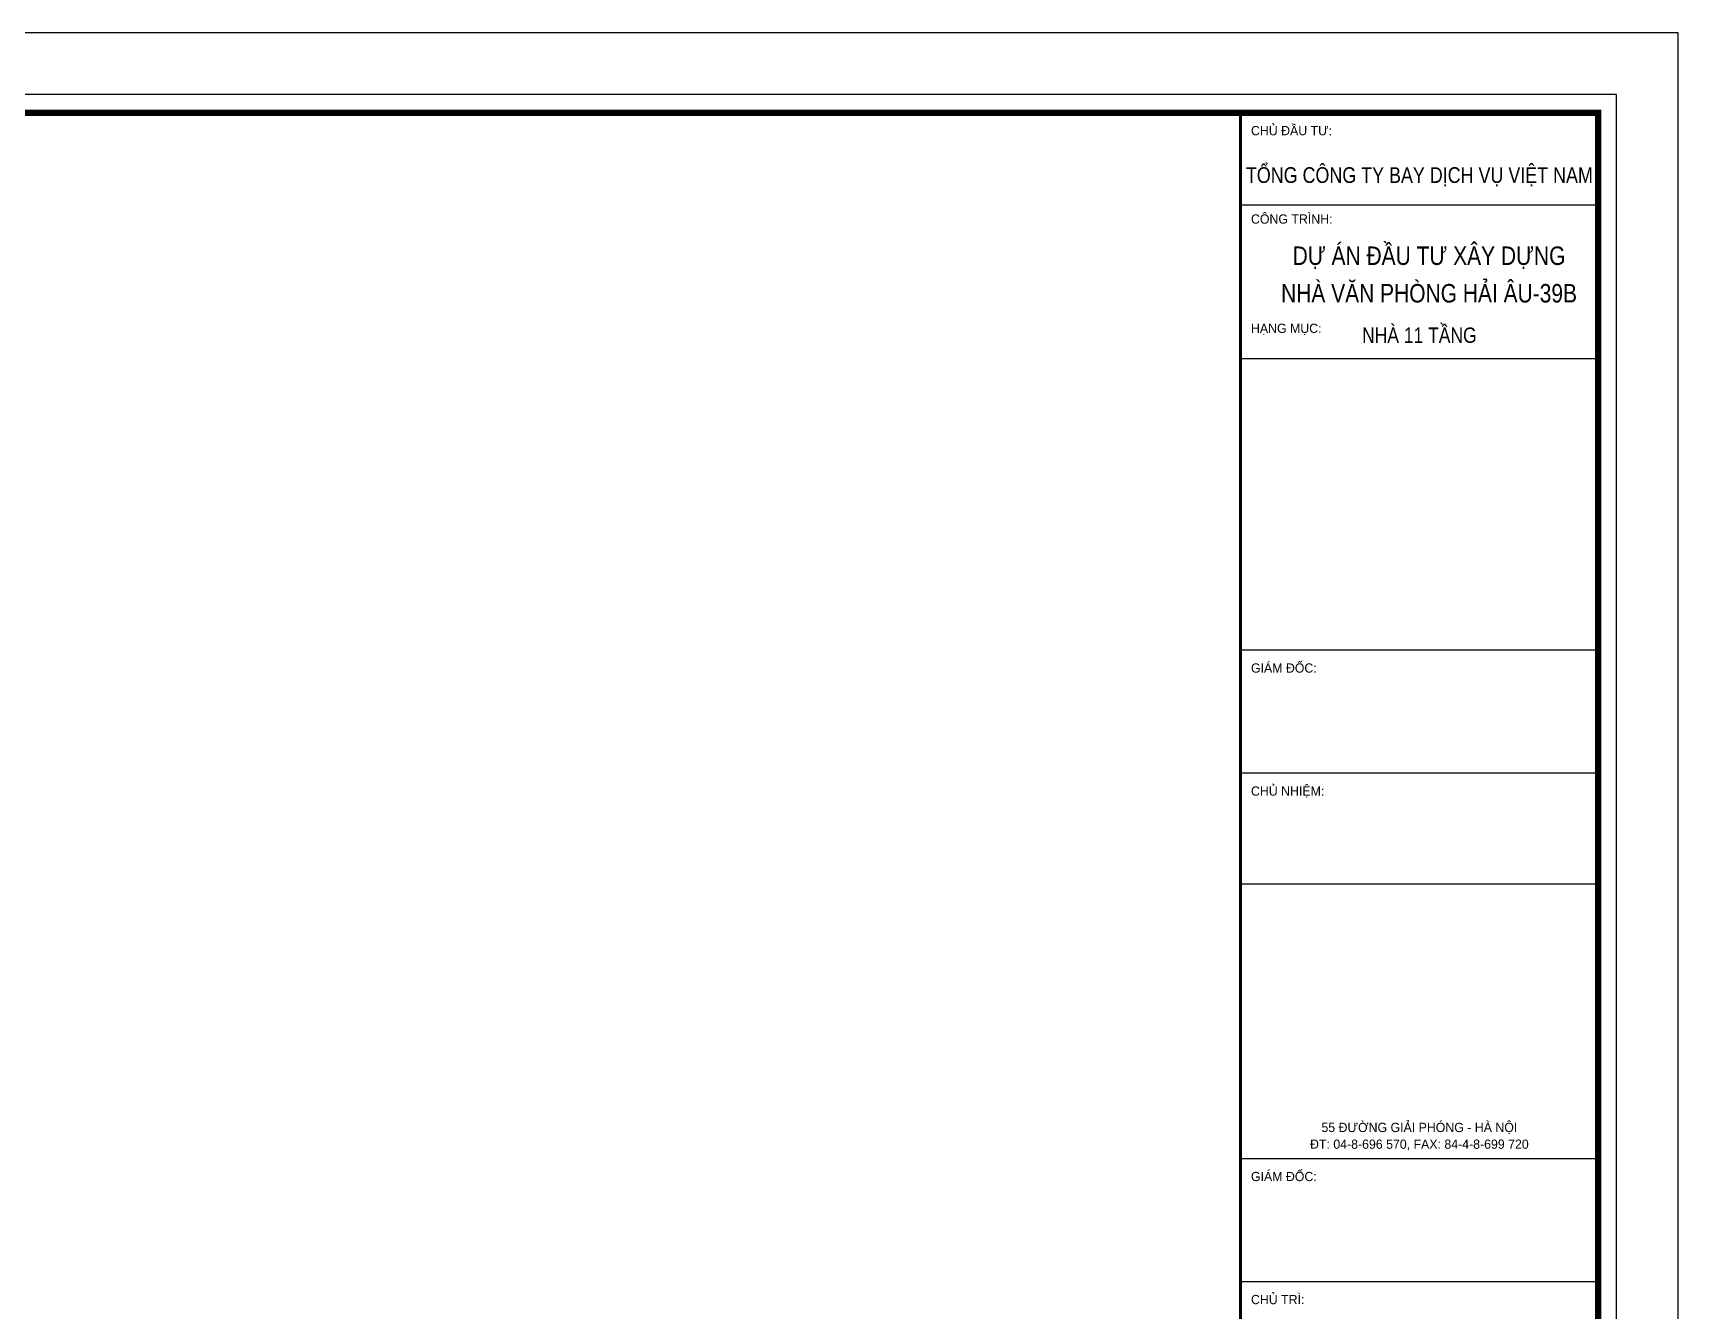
# Model space of a CAD drawing. Header units: metres. Extents: x 352651 to 1421851, y -87441 to -24441.
# Drawn here: x 1381716 to 1421851, y -55604 to -24441 of the extents above; entities that cross this region are included whole.
import ezdxf
from ezdxf.enums import TextEntityAlignment as Align

# ---------------------------------------------------------------- set-up
doc = ezdxf.new("R2010")
doc.units = ezdxf.units.M
doc.header["$LTSCALE"] = 300
doc.header["$MEASUREMENT"] = 0
doc.linetypes.add('DASHED2', pattern=[0.375, 0.25, -0.125])
doc.layers.get('0').update_dxf_attribs({"linetype": 'CONTINUOUS'})
doc.layers.get('Defpoints').update_dxf_attribs({"linetype": 'CONTINUOUS'})
for name, color, linetype in [('HATCH', 145, 'CONTINUOUS'), ('TEXT', 4, 'CONTINUOUS'), ('THAY', 9, 'CONTINUOUS'), ('TUONG', 7, 'CONTINUOUS')]:
    doc.layers.add(name, color=color, linetype=linetype)
doc.styles.add('VnAvntH', font='VnAvantH.TTF', dxfattribs={"width": 0.85})

msp = doc.modelspace()

# ---------------------------------------------------------------- linework, layer by layer
for const_width in [150, 51.9]:
    msp.add_lwpolyline([(1337700.9, -85490.5), (1419900.9, -85490.5), (1419900.9, -26390.5), (1337700.9, -26390.5)], close=True, dxfattribs=dict(const_width=const_width))
at = {"const_width": 75.4}
msp.add_lwpolyline([(1411177.7, -26390.5), (1411177.7, -85490.5)], dxfattribs=at)
at = {"layer": 'Defpoints', "linetype": 'DASHED2'}
msp.add_lwpolyline([(1332750.9, -87440.5), (1421850.9, -87440.5), (1421850.9, -24440.5), (1332750.9, -24440.5)], close=True, dxfattribs=at)
msp.add_lwpolyline([(1332750.9, -87440.5), (1421850.9, -87440.5), (1421850.9, -24440.5), (1332750.9, -24440.5)], close=True, dxfattribs=at)
at = {"layer": 'HATCH', "linetype": 'ByBlock'}
msp.add_lwpolyline([(1337250.9, -85940.5), (1420350.9, -85940.5), (1420350.9, -25940.5), (1337250.9, -25940.5)], close=True, dxfattribs=at)
at = {"layer": 'THAY'}
for p, q in [((1419900.9, -28640.5), (1411177.7, -28640.5)), ((1419900.9, -32390.5), (1411177.7, -32390.5)), ((1419900.9, -39492.9), (1411177.7, -39492.9)), ((1419900.9, -42492.9), (1411177.7, -42492.9)), ((1419900.9, -45192.9), (1411177.7, -45192.9)), ((1419900.9, -51890.5), (1411177.7, -51890.5)), ((1419900.9, -54890.5), (1411177.7, -54890.5))]:
    msp.add_line(p, q, dxfattribs=at)
at = {"layer": 'THAY', "linetype": 'ByBlock'}
msp.add_lwpolyline([(1337250.9, -85940.5), (1420350.9, -85940.5), (1420350.9, -25940.5), (1337250.9, -25940.5)], close=True, dxfattribs=at)
at = {"layer": 'TUONG'}
msp.add_lwpolyline([(1332750.9, -87440.5), (1421850.9, -87440.5), (1421850.9, -24440.5), (1332750.9, -24440.5)], close=True, dxfattribs=at)

# ---------------------------------------------------------------- texts
at = {"layer": 'TEXT', "style": 'VnAvntH'}
for s, p in [('chñ ®Çu t\xad:', (1411431.3, -26935.7)), ('c«ng tr×nh:', (1411431.3, -29090.5)), ('h¹ng môc:', (1411431.3, -31755.6)), ('gi¸m ®èc:', (1411431.3, -40038.1)), ('chñ nhiÖm:', (1411431.3, -43038.1)), ('gi¸m ®èc:', (1411431.3, -52435.7)), ('chñ tr×:', (1411431.3, -55435.7))]:
    msp.add_text(s, height=225, dxfattribs=at).set_placement(p)
at = {"layer": 'TEXT', "style": 'VnAvntH', "width": 0.85}
for s, height, p in [('tæng c«ng ty bay dÞch vô viÖt nam', 384.043, (1415539.3, -27890.5)), ('dù ¸n ®Çu t\xad x©y dùng', 450, (1415775.3, -29854.1)), ('nhµ v¨n phßng h¶i ©u-39b', 450, (1415775.3, -30723.1)), ('nhµ 11 tÇng', 375, (1415539.3, -31755.6))]:
    msp.add_text(s, height=height, dxfattribs=at).set_placement(p, align=Align.MIDDLE)
at = {"layer": 'TEXT', "style": 'VnAvntH'}
for s, p in [('55 ®\xadêng gi¶i phãng - hµ néi', (1415539.3, -51117.8)), ('®t: 04-8-696 570, fax: 84-4-8-699 720', (1415539.3, -51554))]:
    msp.add_text(s, height=225, dxfattribs=at).set_placement(p, align=Align.MIDDLE)

doc.saveas('drawing.dxf')
